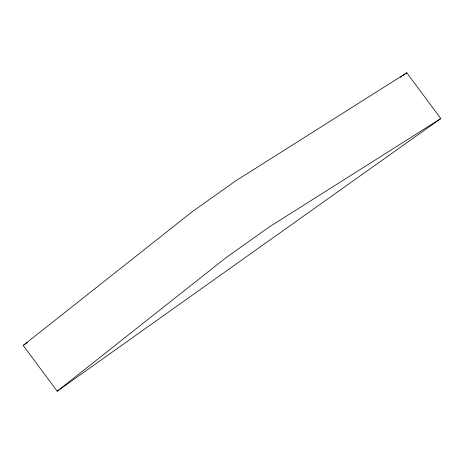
<?xml version="1.0" encoding="UTF-8"?>
<svg xmlns="http://www.w3.org/2000/svg" width="464" height="464" viewBox="0 0 464 464"><rect width="100%" height="100%" fill="white"/><g stroke="black" fill="none" stroke-linecap="round" stroke-linejoin="round"><path stroke-width="0.7" d="M23.2 345.431L191.858 212.013L235.115 181.267L406.8 72.79L440.8 118.569L57.2 391.21L23.2 345.431L27.33 342.496M57.2 391.21L225.858 257.793L269.114 227.047L440.8 118.569M400.31 77.407L401.488 76.566M402.671 75.725L406.8 72.79"/></g></svg>
